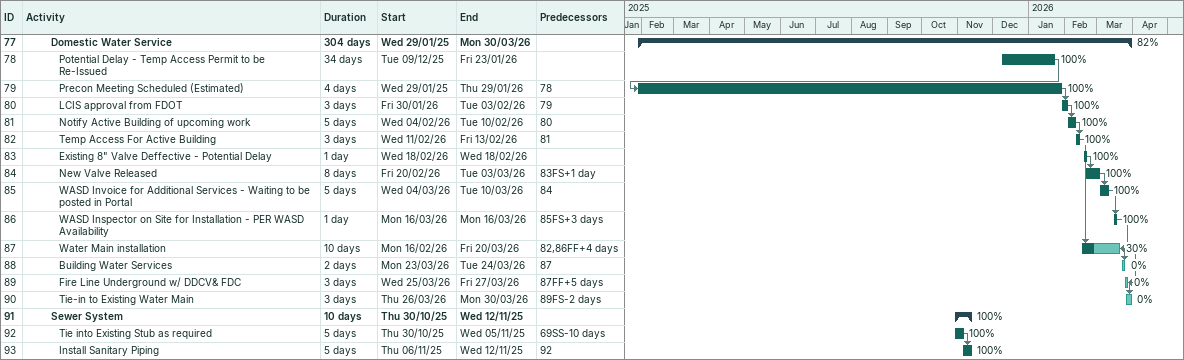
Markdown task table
| ID | Level | Task | Duration | Start | Finish | Predecessors | % complete |
|---|---|---|---|---|---|---|---|
| 77 | 4 | **Domestic Water Service** | 304d | 2025-01-29 | 2026-03-30 |  | 82 |
| 78 | 5 | Potential Delay - Temp Access Permit to be Re-Issued | 34d | 2025-12-09 | 2026-01-23 |  | 100 |
| 79 | 5 | Precon Meeting Scheduled (Estimated) | 4d | 2025-01-29 | 2026-01-29 | 78 | 100 |
| 80 | 5 | LCIS approval from FDOT | 3d | 2026-01-30 | 2026-02-03 | 79 | 100 |
| 81 | 5 | Notify Active Building of upcoming work | 5d | 2026-02-04 | 2026-02-10 | 80 | 100 |
| 82 | 5 | Temp Access For Active Building | 3d | 2026-02-11 | 2026-02-13 | 81 | 100 |
| 83 | 5 | Existing 8" Valve Deffective - Potential Delay | 1d | 2026-02-18 | 2026-02-18 |  | 100 |
| 84 | 5 | New Valve Released | 8d | 2026-02-20 | 2026-03-03 | 83FS+1d | 100 |
| 85 | 5 | WASD Invoice for Additional Services - Waiting to be posted in Portal | 5d | 2026-03-04 | 2026-03-10 | 84 | 100 |
| 86 | 5 | WASD Inspector on Site for Installation - PER WASD Availability | 1d | 2026-03-16 | 2026-03-16 | 85FS+3d | 100 |
| 87 | 5 | Water Main installation | 10d | 2026-02-16 | 2026-03-20 | 82, 86FF+4d | 30 |
| 88 | 5 | Building Water Services | 2d | 2026-03-23 | 2026-03-24 | 87 | 0 |
| 89 | 5 | Fire Line Underground w/ DDCV& FDC | 3d | 2026-03-25 | 2026-03-27 | 87FF+5d | 0 |
| 90 | 5 | Tie-in to Existing Water Main | 3d | 2026-03-26 | 2026-03-30 | 89FS-2d | 0 |
| 91 | 4 | **Sewer System** | 10d | 2025-10-30 | 2025-11-12 |  | 100 |
| 92 | 5 | Tie into Existing Stub as required | 5d | 2025-10-30 | 2025-11-05 | 69SS-10d | 100 |
| 93 | 5 | Install Sanitary Piping | 5d | 2025-11-06 | 2025-11-12 | 92 | 100 |
